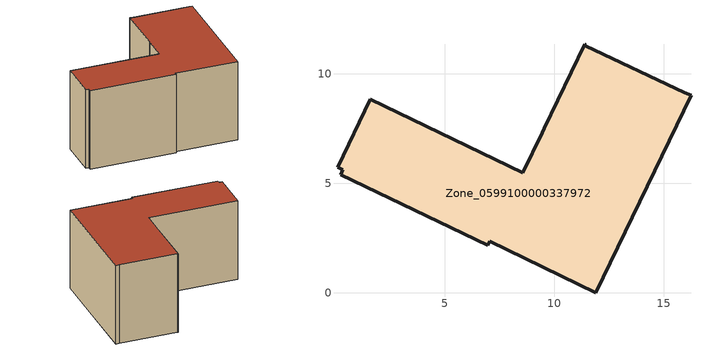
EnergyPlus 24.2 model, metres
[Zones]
Zone_0599100000337972
 floor ground (C_G): 1.61,8.85 8.56,5.49 9.45,7.32 9.55,7.52 11.4,11.36 11.45,11.34 11.42,11.28 15.96,9.15 16.25,9.02 11.91,0 7.06,2.35 6.97,2.17 0.25,5.4 0.34,5.63 0.11,5.74 z4.25
 wall outside (C_F): 8.56,5.49 1.61,8.85 0.11,5.74 0.34,5.63 0.25,5.4 6.97,2.17 7.06,2.35 11.91,0 16.25,9.02 15.96,9.15 11.42,11.28 11.45,11.34 11.4,11.36 9.55,7.52 9.45,7.32 8.56,5.49 z4.25:11.41
 roof outside (C_R): 1.61,8.85 0.11,5.74 0.34,5.63 0.25,5.4 6.97,2.17 7.06,2.35 11.91,0 16.25,9.02 15.96,9.15 11.42,11.28 11.45,11.34 11.4,11.36 9.55,7.52 9.45,7.32 8.56,5.49 z11.41
[BUILDING]
Pand.0599100000337972: North Axis=0; Terrain=City; Loads Convergence Tolerance Value=0.04; Temperature Convergence Tolerance Value=0.4; Solar Distribution=FullExterior; Maximum Number of Warmup Days=25; Minimum Number of Warmup Days=1
[Site:Location]
Rotterdam.The.Hague.AP_ZH_NLD Design_Conditions: Latitude=51.96; Longitude=4.45; Time Zone=1; Elevation=-4.5
[SITE:GROUNDTEMPERATURE:BUILDINGSURFACE]
18, 18, 18, 18, 18, 18, 18, 18, 18, 18, 18, 18
[MATERIAL] Thermal Absorptance=0.9; Solar Absorptance=0.7; Visible Absorptance=0.7
Name | Roughness | Thickness | Conductivity | Density | Specific Heat
G.TC.1975-1991 | MediumSmooth | 0.15 | 0.288461 | 540 | 1210
F.TC.1975-1991 | Rough | 0.3 | 0.230769 | 1920 | 840
R.TC.1975-1991 | MediumRough | 0.2 | 0.153846 | 1500 | 1000
[CONSTRUCTION]
C_G: G.TC.1975-1991
C_F: F.TC.1975-1991
C_R: R.TC.1975-1991
[ZONE]
Zone_0599100000337972: Type=1; Multiplier=1; Ceiling Height=Autocalculate; Volume=Autocalculate; Floor Area=autocalculate; Part of Total Floor Area=Yes
[ZONEINFILTRATION:DESIGNFLOWRATE]
Infil_Zone_0599100000337972: Zone or ZoneList or Space or SpaceList=Zone_0599100000337972; Schedule=AlwaysOn; Design Flow Rate Calculation Method=Flow/Area; Flow Rate per Floor Area=0.003; Constant Term Coefficient=1; Temperature Term Coefficient=0; Velocity Term Coefficient=0; Velocity Squared Term Coefficient=0
[HVACTEMPLATE:ZONE:IDEALLOADSAIRSYSTEM]
Zone_0599100000337972: Maximum Heating Supply Air Temperature=50; Minimum Cooling Supply Air Temperature=13; Maximum Heating Supply Air Humidity Ratio=0.0156; Minimum Cooling Supply Air Humidity Ratio=0.0077; Heating Limit=NoLimit; Cooling Limit=NoLimit; Dehumidification Control Type=ConstantSensibleHeatRatio; Cooling Sensible Heat Ratio=0.7; Dehumidification Setpoint=60; Humidification Control Type=None; Humidification Setpoint=30; Outdoor Air Method=None; Outdoor Air Flow Rate per Person=0.00944; Outdoor Air Flow Rate per Zone Floor Area=0; Outdoor Air Flow Rate per Zone=0; Demand Controlled Ventilation Type=None; Outdoor Air Economizer Type=NoEconomizer; Heat Recovery Type=None; Sensible Heat Recovery Effectiveness=0.7; Latent Heat Recovery Effectiveness=0.65
[ZONECONTROL:THERMOSTAT]
ThermostatControl_Zone_0599100000337972: Zone or ZoneList=Zone_0599100000337972; Control Type Schedule=DualSetpointControlType; Control 1=Thermostat_Zone_0599100000337972; Temperature Difference Between Cutout And Setpoint=0
[THERMOSTATSETPOINT:DUALSETPOINT]
Thermostat_Zone_0599100000337972: Heating Setpoint Temperature Schedule=HeatingSetpoint_Zone_0599100000337972; Cooling Setpoint Temperature Schedule=CoolingSetpoint_Zone_0599100000337972
[SCHEDULE:COMPACT]
HeatingSetpoint_Zone_0599100000337972: Through: 12/31, For: AllDays, Until: 24:00, 21
CoolingSetpoint_Zone_0599100000337972: Through: 12/31, For: AllDays, Until: 24:00, 24
DualSetpointControlType: Through: 12/31, For: AllDays, Until: 24:00, 4
AlwaysOn: Through: 12/31, For: AllDays, Until: 24:00, 1
